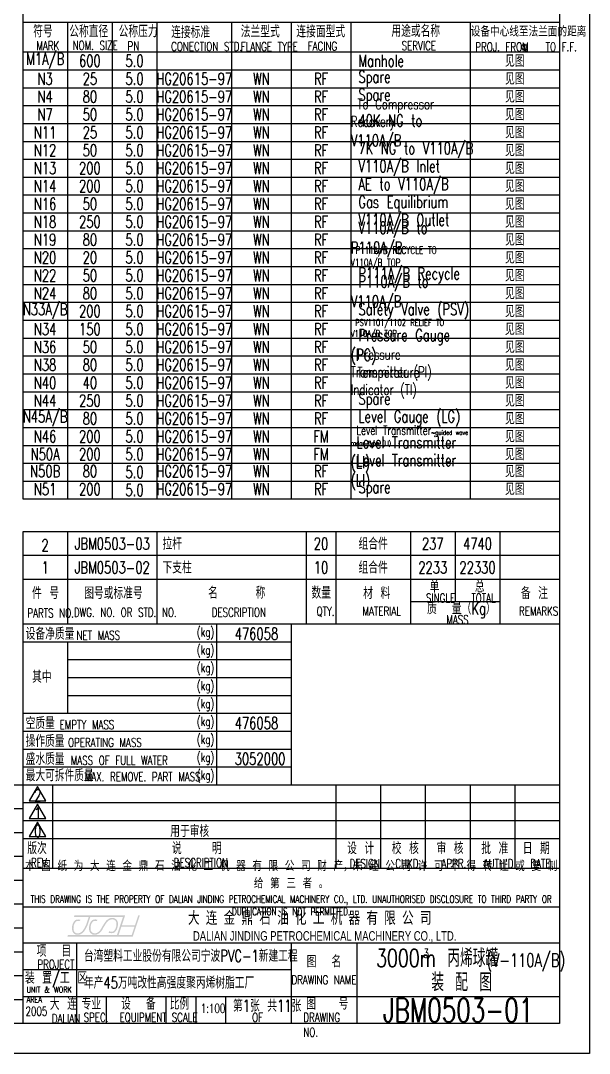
# Model space of a CAD drawing. Extents: x 14295 to 55529, y 90 to 48558.
# Drawn here: x 54326.4 to 54517.1, y 39821.1 to 40167.6 of the extents above; entities that cross this region are included whole.
import ezdxf

# ---------------------------------------------------------------- set-up
doc = ezdxf.new("R2010")
doc.units = 0
doc.header["$MEASUREMENT"] = 0
doc.layers.add('图层1', color=7, linetype='CONTINUOUS')
doc.layers.add('图层2', color=1, linetype='CONTINUOUS')
doc.styles.add('文字', font='txt.shx', dxfattribs={"width": 0.71, "bigfont": 'hzfs.shx'})

msp = doc.modelspace()

# ---------------------------------------------------------------- hatches: boundary and pattern name
at = {"layer": '图层2'}
h = msp.add_hatch(color=256, dxfattribs=at)
edge = h.paths.add_edge_path()
edge.add_line((54344.433, 39867.415), (54344.264, 39866.909))
edge.add_line((54344.264, 39866.909), (54349.214, 39866.909))
edge.add_line((54349.214, 39866.909), (54348.345, 39864.306))
edge.add_spline(control_points=[(54348.352, 39864.317), (54348.35, 39864.313), (54348.348, 39864.309), (54348.345, 39864.306)], knot_values=[15.8274858, 15.8274858, 15.8274858, 15.8274858, 15.843591, 15.843591, 15.843591, 15.843591], degree=3, periodic=0)
edge.add_spline(control_points=[(54348.345, 39864.306), (54348.284, 39864.193), (54348.225, 39864.08), (54348.043, 39863.727), (54347.925, 39863.484), (54347.653, 39862.948), (54347.497, 39862.663), (54347.138, 39862.168), (54346.936, 39861.959), (54346.508, 39861.664), (54346.312, 39861.562), (54345.93, 39861.428), (54345.747, 39861.39), (54345.395, 39861.372), (54345.227, 39861.391), (54344.914, 39861.49), (54344.757, 39861.575), (54344.488, 39861.792), (54344.377, 39861.923), (54344.228, 39862.197), (54344.176, 39862.364), (54344.113, 39862.74), (54344.099, 39862.949), (54344.098, 39863.318), (54344.109, 39863.484), (54344.155, 39863.811), (54344.19, 39863.972), (54344.287, 39864.297), (54344.35, 39864.464), (54344.539, 39864.861), (54344.681, 39865.077), (54344.885, 39865.282), (54344.942, 39865.329), (54345.052, 39865.404), (54345.104, 39865.43), (54345.237, 39865.479), (54345.32, 39865.499), (54345.573, 39865.531), (54345.762, 39865.529), (54346.036, 39865.508), (54346.103, 39865.501), (54346.172, 39865.494)], knot_values=[0.2868317, 0.2868317, 0.2868317, 0.2868317, 0.7541918, 0.7541918, 1.7523916, 1.7523916, 3.0580108, 3.0580108, 4.36363, 4.36363, 5.2882527, 5.2882527, 6.1218475, 6.1218475, 6.9554424, 6.9554424, 7.7890372, 7.7890372, 8.622632, 8.622632, 9.4562268, 9.4562268, 10.2898217, 10.2898217, 11.008516, 11.008516, 11.7116668, 11.7116668, 12.4148177, 12.4148177, 13.479851, 13.479851, 13.8825132, 13.8825132, 14.2851754, 14.2851754, 14.7720774, 14.7720774, 15.5758072, 15.5758072, 15.8274858, 15.8274858, 15.8274858, 15.8274858], degree=3, periodic=0)
edge.add_line((54346.172, 39865.494), (54346.469, 39865.969))
edge.add_spline(control_points=[(54346.469, 39865.969), (54345.889, 39866.034), (54344.694, 39866.168), (54343.685, 39864.479), (54343.531, 39863.047), (54343.772, 39861.662), (54345.208, 39860.528), (54347.461, 39861.336), (54348.236, 39862.996), (54348.676, 39863.859), (54348.795, 39864.077)], knot_values=[0, 0, 0, 0, 2.0265576, 4.1784718, 6.2023666, 7.5200026, 9.1395759, 12.1775872, 14.9072551, 15.843591, 15.843591, 15.843591, 15.843591], degree=3, periodic=0)
edge.add_line((54348.795, 39864.077), (54349.746, 39866.909))
edge.add_line((54349.746, 39866.909), (54360.709, 39866.909))
edge.add_line((54360.709, 39866.909), (54358.676, 39860.817))
edge.add_line((54358.676, 39860.817), (54342.23, 39860.817))
edge.add_line((54342.23, 39860.817), (54342.062, 39860.313))
edge.add_line((54342.062, 39860.313), (54363.99, 39860.313))
edge.add_line((54363.99, 39860.313), (54366.36, 39867.415))
edge.add_line((54366.36, 39867.415), (54365.829, 39867.415))
edge.add_line((54365.829, 39867.415), (54364.728, 39864.115))
edge.add_line((54364.728, 39864.115), (54360.308, 39864.115))
edge.add_line((54360.308, 39864.115), (54361.41, 39867.415))
edge.add_line((54361.41, 39867.415), (54344.433, 39867.415))
h.paths.add_polyline_path([(54360.14, 39863.611), (54364.559, 39863.611), (54363.627, 39860.817), (54359.208, 39860.817)], flags=16)
edge = h.paths.add_edge_path()
edge.add_spline(control_points=[(54354.241, 39863.501), (54354.619, 39864.068), (54354.756, 39864.306), (54355.044, 39864.77), (54355.198, 39864.994), (54355.537, 39865.386), (54355.719, 39865.553), (54356.239, 39865.886), (54356.601, 39866.02), (54357.088, 39866.07), (54357.23, 39866.067), (54357.498, 39866.025), (54357.622, 39865.987), (54357.869, 39865.866), (54357.991, 39865.781), (54358.162, 39865.619), (54358.221, 39865.552), (54358.32, 39865.412), (54358.359, 39865.343), (54358.445, 39865.143), (54358.479, 39864.997), (54358.513, 39864.669), (54358.514, 39864.485), (54358.495, 39864.127), (54358.473, 39863.951), (54358.405, 39863.604), (54358.358, 39863.432), (54358.234, 39863.09), (54358.157, 39862.917), (54357.936, 39862.522), (54357.778, 39862.315), (54357.56, 39862.124), (54357.5, 39862.081), (54357.385, 39862.015), (54357.331, 39861.992), (54357.195, 39861.952), (54357.11, 39861.939), (54356.856, 39861.925), (54356.667, 39861.941), (54356.321, 39861.993), (54356.174, 39862.02), (54356.022, 39862.049)], knot_values=[0, 0, 0, 0, 1.0239128, 1.0239128, 2.1347192, 2.1347192, 3.2455255, 3.2455255, 4.8049539, 4.8049539, 5.4726263, 5.4726263, 6.1402987, 6.1402987, 6.8349805, 6.8349805, 7.2693688, 7.2693688, 7.7037571, 7.7037571, 8.4592164, 8.4592164, 9.2146757, 9.2146757, 9.9558781, 9.9558781, 10.6914409, 10.6914409, 11.4270037, 11.4270037, 12.4945391, 12.4945391, 12.8977176, 12.8977176, 13.3008962, 13.3008962, 13.7891525, 13.7891525, 14.5928823, 14.5928823, 15.1313927, 15.1313927, 15.1313927, 15.1313927], degree=3, periodic=0)
edge.add_line((54356.022, 39862.049), (54355.85, 39861.577))
edge.add_spline(control_points=[(54355.85, 39861.577), (54356.572, 39861.435), (54357.708, 39861.258), (54358.814, 39862.838), (54359.074, 39864.317), (54358.931, 39865.654), (54357.581, 39866.889), (54355.275, 39866.246), (54354.441, 39864.751), (54354.001, 39864.016), (54353.916, 39863.903)], knot_values=[0.1223359, 0.1223359, 0.1223359, 0.1223359, 2.0265576, 4.1784718, 6.2023666, 7.5200026, 9.1395759, 12.1775872, 14.9072551, 15.4055469, 15.4055469, 15.4055469, 15.4055469], degree=3, periodic=0)
edge.add_spline(control_points=[(54353.916, 39863.903), (54353.611, 39863.44), (54353.566, 39863.349), (54353.367, 39862.957), (54353.21, 39862.672), (54352.851, 39862.177), (54352.649, 39861.968), (54352.222, 39861.672), (54352.025, 39861.571), (54351.644, 39861.437), (54351.46, 39861.399), (54351.108, 39861.381), (54350.941, 39861.4), (54350.627, 39861.499), (54350.471, 39861.584), (54350.201, 39861.801), (54350.09, 39861.931), (54349.941, 39862.206), (54349.89, 39862.373), (54349.826, 39862.748), (54349.812, 39862.958), (54349.812, 39863.327), (54349.823, 39863.493), (54349.869, 39863.82), (54349.904, 39863.981), (54350, 39864.306), (54350.063, 39864.472), (54350.252, 39864.869), (54350.395, 39865.085), (54350.599, 39865.291), (54350.655, 39865.338), (54350.766, 39865.412), (54350.817, 39865.439), (54350.95, 39865.488), (54351.033, 39865.508), (54351.286, 39865.54), (54351.475, 39865.537), (54351.749, 39865.516), (54351.817, 39865.51), (54351.885, 39865.503)], knot_values=[0.2868317, 0.2868317, 0.2868317, 0.2868317, 0.6709033, 0.6709033, 1.9765225, 1.9765225, 3.2821417, 3.2821417, 4.2067644, 4.2067644, 5.0403592, 5.0403592, 5.873954, 5.873954, 6.7075489, 6.7075489, 7.5411437, 7.5411437, 8.3747385, 8.3747385, 9.2083334, 9.2083334, 9.9270277, 9.9270277, 10.6301785, 10.6301785, 11.3333294, 11.3333294, 12.3983626, 12.3983626, 12.8010249, 12.8010249, 13.2036871, 13.2036871, 13.6905891, 13.6905891, 14.4943188, 14.4943188, 14.7459975, 14.7459975, 14.7459975, 14.7459975], degree=3, periodic=0)
edge.add_line((54351.885, 39865.503), (54352.182, 39865.978))
edge.add_spline(control_points=[(54352.182, 39865.978), (54351.603, 39866.043), (54350.407, 39866.177), (54349.399, 39864.488), (54349.244, 39863.056), (54349.486, 39861.67), (54350.921, 39860.536), (54353.175, 39861.345), (54353.863, 39862.82), (54354.241, 39863.501), (54354.241, 39863.501)], knot_values=[0, 0, 0, 0, 2.0265576, 4.1784718, 6.2023666, 7.5200026, 9.1395759, 12.1775872, 14.9072551, 15.098292, 15.098292, 15.098292, 15.098292], degree=3, periodic=0)

# ---------------------------------------------------------------- linework, layer by layer
at = {"layer": '图层1'}
for p, q in [((54327.087, 40405.116), (54327.087, 40007.116)), ((54507.087, 40405.116), (54507.087, 39831.116)), ((54327.087, 40167.116), (54507.087, 40167.116)), ((54327.087, 40007.116), (54507.087, 40007.116)), ((54327.087, 39996.116), (54327.087, 39965.116)), ((54507.087, 39965.116), (54327.087, 39965.116)), ((54327.087, 39965.116), (54327.087, 39911.116)), ((54417.087, 39965.116), (54417.087, 39911.116)), ((54507.087, 39911.116), (54327.087, 39911.116)), ((54327.087, 39911.116), (54327.087, 39831.116)), ((54507.087, 39883.116), (54327.087, 39883.116)), ((54507.087, 39870.116), (54327.087, 39870.116)), ((54507.087, 39831.116), (53701.087, 39831.116))]:
    msp.add_line(p, q, dxfattribs=at)
at = {"layer": '图层2'}
for p, q in [((54517.087, 40415.116), (54517.087, 39821.116)), ((54342.087, 40167.116), (54342.087, 40157.116)), ((54357.087, 40167.116), (54357.087, 40157.116)), ((54372.087, 40167.116), (54372.087, 40157.116)), ((54397.087, 40167.116), (54397.087, 40157.116)), ((54417.087, 40167.116), (54417.087, 40157.116)), ((54437.087, 40167.116), (54437.087, 40157.116)), ((54477.087, 40167.116), (54477.087, 40157.116)), ((54495.035, 40159.479), (54496.223, 40159.479)), ((54495.314, 40159.874), (54495.314, 40157.558)), ((54327.087, 40157.116), (54507.087, 40157.116)), ((54342.087, 40157.116), (54342.087, 40007.116)), ((54357.087, 40157.116), (54357.087, 40007.116)), ((54372.087, 40157.116), (54372.087, 40007.116)), ((54397.087, 40157.116), (54397.087, 40007.116)), ((54417.087, 40157.116), (54417.087, 40007.116)), ((54437.087, 40157.116), (54437.087, 40007.116)), ((54477.087, 40157.116), (54477.087, 40007.116)), ((54495.035, 40158.005), (54496.223, 40158.005)), ((54327.087, 40151.116), (54507.087, 40151.116)), ((54327.087, 40145.116), (54507.087, 40145.116)), ((54327.087, 40139.116), (54507.087, 40139.116)), ((54327.087, 40133.116), (54507.087, 40133.116)), ((54327.087, 40127.116), (54507.087, 40127.116)), ((54327.087, 40121.116), (54507.087, 40121.116)), ((54327.087, 40115.116), (54507.087, 40115.116)), ((54327.087, 40109.116), (54507.087, 40109.116)), ((54327.087, 40103.116), (54507.087, 40103.116)), ((54327.087, 40097.116), (54507.087, 40097.116)), ((54327.087, 40091.116), (54507.087, 40091.116)), ((54327.087, 40085.116), (54507.087, 40085.116)), ((54327.087, 40079.116), (54507.087, 40079.116)), ((54327.087, 40073.116), (54507.087, 40073.116)), ((54327.087, 40067.116), (54507.087, 40067.116)), ((54327.087, 40061.116), (54507.087, 40061.116)), ((54327.087, 40055.116), (54507.087, 40055.116)), ((54327.087, 40049.116), (54507.087, 40049.116)), ((54327.087, 40043.116), (54507.087, 40043.116)), ((54327.087, 40037.116), (54507.087, 40037.116)), ((54327.087, 40031.116), (54507.087, 40031.116)), ((54327.087, 40025.116), (54507.087, 40025.116)), ((54327.087, 40019.116), (54507.087, 40019.116)), ((54327.087, 40013.116), (54507.087, 40013.116)), ((54507.087, 39996.116), (54327.087, 39996.116)), ((54342.087, 39996.116), (54342.087, 39965.116)), ((54372.087, 39996.116), (54372.087, 39965.116)), ((54422.087, 39996.116), (54422.087, 39965.116)), ((54432.087, 39996.116), (54432.087, 39965.116)), ((54457.087, 39996.116), (54457.087, 39965.116)), ((54472.087, 39996.116), (54472.087, 39972.616)), ((54487.087, 39996.116), (54487.087, 39965.116)), ((54507.087, 39988.116), (54327.087, 39988.116)), ((54507.087, 39980.116), (54327.087, 39980.116)), ((54487.087, 39972.616), (54457.087, 39972.616)), ((54507.087, 39965.116), (54327.087, 39965.116)), ((54392.087, 39965.116), (54392.087, 39911.116)), ((54417.087, 39959.116), (54327.087, 39959.116)), ((54342.087, 39959.116), (54342.087, 39935.116)), ((54417.087, 39953.116), (54342.087, 39953.116)), ((54417.087, 39947.116), (54342.087, 39947.116)), ((54417.087, 39941.116), (54342.087, 39941.116)), ((54417.087, 39935.116), (54327.087, 39935.116)), ((54417.087, 39929.116), (54327.087, 39929.116)), ((54417.087, 39923.116), (54327.087, 39923.116)), ((54417.087, 39917.116), (54327.087, 39917.116)), ((54327.087, 39911.116), (54147.087, 39911.116)), ((54337.087, 39911.116), (54337.087, 39883.116)), ((54432.087, 39911.116), (54432.087, 39883.116)), ((54447.087, 39911.116), (54447.087, 39883.116)), ((54462.087, 39911.116), (54462.087, 39883.116)), ((54477.087, 39911.116), (54477.087, 39883.116)), ((54492.087, 39911.116), (54492.087, 39883.116)), ((54327.087, 39903.116), (54147.087, 39903.116)), ((54507.087, 39905.116), (54327.087, 39905.116)), ((54507.087, 39899.116), (54327.087, 39899.116)), ((54327.087, 39895.116), (54147.087, 39895.116)), ((54507.087, 39893.116), (54327.087, 39893.116)), ((54327.087, 39887.116), (54147.087, 39887.116)), ((54327.087, 39879.116), (54147.087, 39879.116)), ((54327.087, 39871.116), (54147.087, 39871.116)), ((54327.087, 39863.116), (54147.087, 39863.116)), ((54507.087, 39858.116), (54327.087, 39858.116)), ((54345.087, 39858.116), (54345.087, 39831.116)), ((54417.087, 39858.116), (54417.087, 39831.116)), ((54439.087, 39858.116), (54439.087, 39831.116)), ((54327.087, 39855.116), (54147.087, 39855.116)), ((54417.087, 39849.116), (54327.087, 39849.116)), ((54327.087, 39847.116), (54147.087, 39847.116)), ((54327.087, 39839.116), (54147.087, 39839.116)), ((54507.087, 39840.116), (54327.087, 39840.116)), ((54355.087, 39840.116), (54355.087, 39831.116)), ((54375.087, 39840.116), (54375.087, 39831.116)), ((54385.087, 39840.116), (54385.087, 39831.116)), ((54395.087, 39840.116), (54395.087, 39831.116)), ((54517.087, 39821.116), (53676.087, 39821.116))]:
    msp.add_line(p, q, dxfattribs=at)
for points in [[(54332.024, 39910.67), (54329.253, 39905.87), (54334.796, 39905.87)], [(54332.024, 39904.67), (54329.253, 39899.87), (54334.796, 39899.87)], [(54332.024, 39898.67), (54329.253, 39893.87), (54334.796, 39893.87)]]:
    msp.add_lwpolyline(points, close=True, dxfattribs=at)
msp.add_arc((54494.957, 40158.742), 0.742, 84.00712, 275.99288, dxfattribs=at)
msp.add_spline([(54495.314, 40157.558), (54495.578, 40157.485), (54496.132, 40157.529), (54496.235, 40157.543)], degree=3, dxfattribs=at)

# ---------------------------------------------------------------- texts
at = {"layer": '图层2', "style": '文字'}
for s, height, width, p in [('质  量（Kg）', 4, 0.71, (54462.66, 39968.415)), ('MASS', 3, 0.71, (54469.14, 39965.116)), ('设备净质量  ', 4, 0.71, (54328.067, 39959.906)), ('NET MASS', 3, 0.71, (54345.129, 39959.906)), ('空质量  ', 4, 0.707, (54328.067, 39929.906)), ('EMPTY MASS', 3, 0.71, (54339.449, 39929.906)), ('操作质量  ', 4, 0.707, (54328.067, 39923.906)), ('OPERATING MASS', 3, 0.71, (54342.289, 39923.906)), ('盛水质量  ', 4, 0.707, (54328.067, 39917.906)), ('MASS OF FULL WATER', 3, 0.71, (54343.184, 39917.906)), ('最大可拆件质量  ', 4, 0.707, (54328.067, 39912.406)), ('MAX. REMOVE. PART MASS', 3, 0.71, (54347.882, 39912.406)), ('3000m 丙烯球罐', 6, 0.71, (54445.578, 39850.11)), ('(V-110A/B)', 4.5, 0.71, (54482.532, 39850.11)), ('装 配 图', 6, 0.71, (54464.097, 39841.966))]:
    msp.add_text(s, height=height, dxfattribs=dict(at, width=width)).set_placement(p)
for s, insert, char_height, width, attachment_point in [('符号', (54330.572, 40166.042), 4, 822.2117, 1), ('公称直径', (54342.676, 40166.035), 4, 822.2117, 1), ('公称压力', (54359.237, 40166.035), 4, 820.70201, 1), ('连接标准', (54376.855, 40165.757), 4, 822.2117, 1), ('法兰型式', (54400.192, 40165.98), 4, 822.2117, 1), ('连接面型式', (54418.84, 40165.999), 4, 822.2117, 1), ('用途或名称', (54450.696, 40166.162), 4, 822.2117, 1), ('设备中心线至法兰面的距离', (54477.308, 40165.773), 3.5, 823.16134, 1), ('MARK', (54331.666, 40160.682), 3, 822.2117, 1), ('NOM. SIZE', (54343.811, 40160.799), 3, 822.2117, 1), ('PN', (54362.226, 40160.565), 3, 822.2117, 1), ('CONECTION STD.', (54376.855, 40160.435), 3, 822.2117, 1), ('FLANGE TYPE', (54400.192, 40160.425), 3, 822.2117, 1), ('FACING', (54422.661, 40160.551), 3, 822.2117, 1), ('SERVICE', (54454.16, 40160.722), 3, 822.2117, 1), ('PROJ. FROM   TO F.F.', (54478.867, 40160.304), 3, 822.2117, 1), ('M1A/B', (54334.587, 40154.116), 4, 15, 5), ('600', (54349.587, 40154.116), 4, 15, 5), ('5.0', (54364.587, 40154.116), 4, 15, 5), (' Manhole', (54437.087, 40154.116), 4, 40, 4), ('见图', (54492.087, 40154.116), 4, 30, 5), ('N3', (54334.587, 40148.116), 4, 15, 5), ('25', (54349.587, 40148.116), 4, 15, 5), ('5.0', (54364.587, 40148.116), 4, 15, 5), ('HG20615-97', (54384.587, 40148.116), 4, 25, 5), ('WN', (54407.087, 40148.116), 4, 20, 5), ('RF', (54427.087, 40148.116), 4, 20, 5), (' Spare', (54437.087, 40148.116), 4, 40, 4), ('见图', (54492.087, 40148.116), 4, 30, 5), ('N4', (54334.587, 40142.116), 4, 15, 5), ('80', (54349.587, 40142.116), 4, 15, 5), ('5.0', (54364.587, 40142.116), 4, 15, 5), ('HG20615-97', (54384.587, 40142.116), 4, 25, 5), ('WN', (54407.087, 40142.116), 4, 20, 5), ('RF', (54427.087, 40142.116), 4, 20, 5), (' Spare', (54437.087, 40142.116), 4, 40, 4), ('见图', (54492.087, 40142.116), 4, 30, 5), (' To Compressor Recovery', (54437.087, 40136.116), 3.5, 40, 4), ('N7', (54334.587, 40136.116), 4, 15, 5), ('50', (54349.587, 40136.116), 4, 15, 5), ('5.0', (54364.587, 40136.116), 4, 15, 5), ('HG20615-97', (54384.587, 40136.116), 4, 25, 5), ('WN', (54407.087, 40136.116), 4, 20, 5), ('RF', (54427.087, 40136.116), 4, 20, 5), (' 40K NG to V110A/B', (54437.087, 40130.116), 4, 40, 4), ('见图', (54492.087, 40136.116), 4, 30, 5), ('N11', (54334.587, 40130.116), 4, 15, 5), ('25', (54349.587, 40130.116), 4, 15, 5), ('5.0', (54364.587, 40130.116), 4, 15, 5), ('HG20615-97', (54384.587, 40130.116), 4, 25, 5), ('WN', (54407.087, 40130.116), 4, 20, 5), ('RF', (54427.087, 40130.116), 4, 20, 5), ('见图', (54492.087, 40130.116), 4, 30, 5), ('N12', (54334.587, 40124.116), 4, 15, 5), ('50', (54349.587, 40124.116), 4, 15, 5), ('5.0', (54364.587, 40124.116), 4, 15, 5), ('HG20615-97', (54384.587, 40124.116), 4, 25, 5), ('WN', (54407.087, 40124.116), 4, 20, 5), ('RF', (54427.087, 40124.116), 4, 20, 5), (' 7K NG to V110A/B', (54437.087, 40124.116), 4, 40, 4), ('见图', (54492.087, 40124.116), 4, 30, 5), (' V110A/B Inlet', (54437.087, 40118.116), 4, 40, 4), ('N13', (54334.587, 40118.116), 4, 15, 5), ('200', (54349.587, 40118.116), 4, 15, 5), ('5.0', (54364.587, 40118.116), 4, 15, 5), ('HG20615-97', (54384.587, 40118.116), 4, 25, 5), ('WN', (54407.087, 40118.116), 4, 20, 5), ('RF', (54427.087, 40118.116), 4, 20, 5), ('见图', (54492.087, 40118.116), 4, 30, 5), ('N14', (54334.587, 40112.116), 4, 15, 5), ('200', (54349.587, 40112.116), 4, 15, 5), ('5.0', (54364.587, 40112.116), 4, 15, 5), ('HG20615-97', (54384.587, 40112.116), 4, 25, 5), ('WN', (54407.087, 40112.116), 4, 20, 5), ('RF', (54427.087, 40112.116), 4, 20, 5), (' AE to V110A/B', (54437.087, 40112.116), 4, 40, 4), ('见图', (54492.087, 40112.116), 4, 30, 5), ('N16', (54334.587, 40106.116), 4, 15, 5), ('50', (54349.587, 40106.116), 4, 15, 5), ('5.0', (54364.587, 40106.116), 4, 15, 5), ('HG20615-97', (54384.587, 40106.116), 4, 25, 5), ('WN', (54407.087, 40106.116), 4, 20, 5), ('RF', (54427.087, 40106.116), 4, 20, 5), (' Gas Equilibrium', (54437.087, 40106.116), 4, 40, 4), ('见图', (54492.087, 40106.116), 4, 30, 5), ('N18', (54334.587, 40100.116), 4, 15, 5), ('250', (54349.587, 40100.116), 4, 15, 5), ('5.0', (54364.587, 40100.116), 4, 15, 5), ('HG20615-97', (54384.587, 40100.116), 4, 25, 5), ('WN', (54407.087, 40100.116), 4, 20, 5), ('RF', (54427.087, 40100.116), 4, 20, 5), (' V110A/B to P110A/B', (54437.087, 40094.116), 4, 40, 4), (' V110A/B Outlet', (54437.087, 40100.116), 4, 40, 4), ('见图', (54492.087, 40100.116), 4, 30, 5), ('N19', (54334.587, 40094.116), 4, 15, 5), ('80', (54349.587, 40094.116), 4, 15, 5), ('5.0', (54364.587, 40094.116), 4, 15, 5), ('HG20615-97', (54384.587, 40094.116), 4, 25, 5), ('WN', (54407.087, 40094.116), 4, 20, 5), ('RF', (54427.087, 40094.116), 4, 20, 5), ('见图', (54492.087, 40094.116), 4, 30, 5), ('N20', (54334.587, 40088.116), 4, 15, 5), ('20', (54349.587, 40088.116), 4, 15, 5), ('5.0', (54364.587, 40088.116), 4, 15, 5), ('HG20615-97', (54384.587, 40088.116), 4, 25, 5), ('WN', (54407.087, 40088.116), 4, 20, 5), ('RF', (54427.087, 40088.116), 4, 20, 5), (' P111A/B RECYCLE TO V110A/B TOP', (54437.087, 40088.116), 2.5, 40, 4), ('见图', (54492.087, 40088.116), 4, 30, 5), ('N22', (54334.587, 40082.116), 4, 15, 5), ('50', (54349.587, 40082.116), 4, 15, 5), ('5.0', (54364.587, 40082.116), 4, 15, 5), ('HG20615-97', (54384.587, 40082.116), 4, 25, 5), ('WN', (54407.087, 40082.116), 4, 20, 5), ('RF', (54427.087, 40082.116), 4, 20, 5), (' P111A/B Recycle', (54437.087, 40082.116), 4, 40, 4), ('见图', (54492.087, 40082.116), 4, 30, 5), (' P110A/B to V110A/B', (54437.087, 40076.116), 4, 40, 4), ('N24', (54334.587, 40076.116), 4, 15, 5), ('80', (54349.587, 40076.116), 4, 15, 5), ('5.0', (54364.587, 40076.116), 4, 15, 5), ('HG20615-97', (54384.587, 40076.116), 4, 25, 5), ('WN', (54407.087, 40076.116), 4, 20, 5), ('RF', (54427.087, 40076.116), 4, 20, 5), ('见图', (54492.087, 40076.116), 4, 30, 5), ('N33A/B', (54334.587, 40070.116), 4, 15, 5), (' Safety Valve (PSV)', (54437.087, 40070.116), 4, 40, 4), ('200', (54349.587, 40070.116), 4, 15, 5), ('5.0', (54364.587, 40070.116), 4, 15, 5), ('HG20615-97', (54384.587, 40070.116), 4, 25, 5), ('WN', (54407.087, 40070.116), 4, 20, 5), ('RF', (54427.087, 40070.116), 4, 20, 5), ('见图', (54492.087, 40070.116), 4, 30, 5), ('N34', (54334.587, 40064.116), 4, 15, 5), ('150', (54349.587, 40064.116), 4, 15, 5), ('5.0', (54364.587, 40064.116), 4, 15, 5), ('HG20615-97', (54384.587, 40064.116), 4, 25, 5), ('WN', (54407.087, 40064.116), 4, 20, 5), ('RF', (54427.087, 40064.116), 4, 20, 5), (' PSV1101/1102 RELIEF TO V110A/B TOP', (54437.087, 40064.116), 2.2, 40, 4), ('见图', (54492.087, 40064.116), 4, 30, 5), (' Pressure Gauge (PG)', (54437.087, 40058.116), 4, 40, 4), ('N36', (54334.587, 40058.116), 4, 15, 5), ('50', (54349.587, 40058.116), 4, 15, 5), ('5.0', (54364.587, 40058.116), 4, 15, 5), ('HG20615-97', (54384.587, 40058.116), 4, 25, 5), ('WN', (54407.087, 40058.116), 4, 20, 5), ('RF', (54427.087, 40058.116), 4, 20, 5), ('见图', (54492.087, 40058.116), 4, 30, 5), (' Pressure Transmitter (PI)', (54437.087, 40052.116), 3.5, 40, 4), ('N38', (54334.587, 40052.116), 4, 15, 5), ('80', (54349.587, 40052.116), 4, 15, 5), ('5.0', (54364.587, 40052.116), 4, 15, 5), ('HG20615-97', (54384.587, 40052.116), 4, 25, 5), ('WN', (54407.087, 40052.116), 4, 20, 5), ('RF', (54427.087, 40052.116), 4, 20, 5), ('见图', (54492.087, 40052.116), 4, 30, 5), (' Temperature Indicator (TI)', (54437.087, 40046.116), 3.5, 40, 4), ('见图', (54492.087, 40046.116), 4, 30, 5), ('N40', (54334.587, 40046.116), 4, 15, 5), ('40', (54349.587, 40046.116), 4, 15, 5), ('5.0', (54364.587, 40046.116), 4, 15, 5), ('HG20615-97', (54384.587, 40046.116), 4, 25, 5), ('WN', (54407.087, 40046.116), 4, 20, 5), ('RF', (54427.087, 40046.116), 4, 20, 5), ('N44', (54334.587, 40040.116), 4, 15, 5), ('250', (54349.587, 40040.116), 4, 15, 5), ('5.0', (54364.587, 40040.116), 4, 15, 5), ('HG20615-97', (54384.587, 40040.116), 4, 25, 5), ('WN', (54407.087, 40040.116), 4, 20, 5), ('RF', (54427.087, 40040.116), 4, 20, 5), (' Spare', (54437.087, 40040.116), 4, 40, 4), ('见图', (54492.087, 40040.116), 4, 30, 5), ('N45A/B', (54334.587, 40034.116), 4, 15, 5), ('80', (54349.587, 40034.116), 4, 15, 5), ('5.0', (54364.587, 40034.116), 4, 15, 5), ('HG20615-97', (54384.587, 40034.116), 4, 25, 5), ('WN', (54407.087, 40034.116), 4, 20, 5), ('RF', (54427.087, 40034.116), 4, 20, 5), (' Level Gauge (LG)', (54437.087, 40034.116), 4, 40, 4), ('见图', (54492.087, 40034.116), 4, 30, 5), (' Level Transmitter\\H1.5;~guided wave radar type (LI)', (54437.087, 40028.116), 3, 40, 4), ('N46', (54334.587, 40028.116), 4, 15, 5), ('200', (54349.587, 40028.116), 4, 15, 5), ('5.0', (54364.587, 40028.116), 4, 15, 5), ('HG20615-97', (54384.587, 40028.116), 4, 25, 5), ('WN', (54407.087, 40028.116), 4, 20, 5), ('FM', (54427.087, 40028.116), 4, 20, 5), (' \\H4;Level Transmitter (LI)', (54437.087, 40022.116), 3, 40, 4), ('见图', (54492.087, 40028.116), 4, 30, 5), ('N50A', (54334.587, 40022.116), 4, 15, 5), ('200', (54349.587, 40022.116), 4, 15, 5), ('5.0', (54364.587, 40022.116), 4, 15, 5), ('HG20615-97', (54384.587, 40022.116), 4, 25, 5), ('WN', (54407.087, 40022.116), 4, 20, 5), ('FM', (54427.087, 40022.116), 4, 20, 5), ('见图', (54492.087, 40022.116), 4, 30, 5), (' \\H4;Level Transmitter (LI)', (54437.087, 40016.116), 3, 40, 4), ('N50B', (54334.587, 40016.425), 4, 15, 5), ('80', (54349.587, 40016.425), 4, 15, 5), ('5.0', (54364.587, 40016.116), 4, 15, 5), ('HG20615-97', (54384.587, 40016.425), 4, 25, 5), ('WN', (54407.087, 40016.425), 4, 20, 5), ('RF', (54427.087, 40016.425), 4, 20, 5), ('见图', (54492.087, 40016.425), 4, 30, 5), ('N51', (54334.587, 40010.425), 4, 15, 5), ('200', (54349.587, 40010.425), 4, 15, 5), ('5.0', (54364.587, 40010.116), 4, 15, 5), ('HG20615-97', (54384.587, 40010.425), 4, 25, 5), ('WN', (54407.087, 40010.425), 4, 20, 5), ('RF', (54427.087, 40010.425), 4, 20, 5), (' Spare', (54437.087, 40010.425), 4, 40, 4), ('见图', (54492.087, 40010.425), 4, 30, 5), ('2', (54334.587, 39991.616), 4, 15, 5), ('\\C1;JBM0503-03', (54357.087, 39992.116), 4, 30, 5), ('拉杆', (54373.954, 39992.116), 4, 48.1478, 4), ('20', (54427.087, 39992.116), 4, 10, 5), ('组合件', (54444.587, 39992.116), 4, 25, 5), ('237', (54464.587, 39992.116), 4, 15, 5), ('4740', (54479.587, 39992.116), 4, 15, 5), ('1', (54334.587, 39984.116), 4, 15, 5), ('\\C1;JBM0503-02', (54357.087, 39984.116), 4, 30, 5), ('下支柱', (54373.954, 39984.116), 4, 48.1478, 4), ('10', (54427.087, 39984.116), 4, 10, 5), ('组合件', (54444.587, 39984.116), 4, 25, 5), ('2233', (54464.587, 39984.116), 4, 15, 5), ('22330', (54479.587, 39984.116), 4, 15, 5), ('\\C1;单', (54463.542, 39979.702), 4, 4.31737, 1), ('\\C1;总', (54478.707, 39979.702), 4, 4.57654, 1), ('\\C1;件 号', (54330.173, 39977.544), 4, 822.2117, 1), ('\\C1;图号或标准号', (54347.702, 39977.544), 4, 20.12183, 1), ('\\C1;名     称', (54389.233, 39977.674), 4, 822.2117, 1), ('\\C1;数量', (54423.905, 39977.674), 4, 110.29202, 1), ('\\C1;材 料', (54441.253, 39977.526), 4, 8.86882, 1), ('\\C1;备 注', (54494.134, 39977.526), 4, 9.43622, 1), ('\\C1;SINGLE', (54462.318, 39975.368), 3, 8.43319, 1), ('\\C1;TOTAL', (54477.539, 39975.368), 3, 7.17448, 1), ('\\C1;PARTS NO.', (54328.651, 39970.341), 3, 822.2117, 1), ('\\C1;DWG. NO. OR STD. NO.', (54344.26, 39970.569), 3, 822.2117, 1), ('\\C1;DESCRIPTION', (54390.459, 39970.585), 3, 822.2117, 1), ('\\C1;QTY.', (54425.631, 39970.919), 3, 71.66189, 1), ('\\C1;MATERIAL', (54441.026, 39970.975), 3, 91.29487, 1), ('\\C1;REMARKS', (54493.512, 39970.975), 3, 15.66534, 1), ('(kg)', (54385.47, 39963.97), 3, 11.1888, 1), ('476058', (54398.135, 39963.906), 4, 822.2117, 1), ('(kg)', (54385.47, 39957.97), 3, 11.1888, 1), ('(kg)', (54385.47, 39951.97), 3, 11.1888, 1), ('其中', (54330.219, 39949.436), 4, 822.2117, 1), ('(kg)', (54385.47, 39945.97), 3, 11.1888, 1), ('(kg)', (54385.47, 39939.97), 3, 11.1888, 1), ('(kg)', (54385.47, 39933.97), 3, 11.1888, 1), ('476058', (54398.135, 39933.906), 4, 822.2117, 1), ('(kg)', (54385.47, 39927.97), 3, 11.1888, 1), ('(kg)', (54385.47, 39921.97), 3, 11.1888, 1), ('3052000', (54398.135, 39921.906), 4, 822.2117, 1), ('(kg)', (54385.47, 39915.97), 3, 11.1888, 1), ('2', (54332.108, 39907.641), 4, 7.8808, 5), ('1', (54332.108, 39901.641), 4, 7.8808, 5), ('0', (54332.108, 39895.641), 4, 7.88084, 5), ('用于审核', (54383.072, 39895.681), 4, 20, 5), ('版次', (54328.608, 39891.942), 4, 822.2117, 1), ('说    明', (54377.121, 39891.942), 4, 822.2117, 1), ('设 计', (54435.852, 39891.942), 4, 822.2117, 1), ('校 核', (54450.852, 39891.942), 4, 822.2117, 1), ('审 核', (54465.852, 39891.942), 4, 822.2117, 1), ('批 准', (54480.852, 39891.942), 4, 822.2117, 1), ('日 期', (54494.757, 39891.942), 4, 822.2117, 1), ('REV.', (54329.853, 39886.632), 3, 11.1888, 1), ('DESCRIPTION', (54377.764, 39886.582), 3, 11.1888, 1), ('DESIGN', (54436.684, 39886.309), 3, 11.1888, 1), ('CHKD.', (54452.017, 39886.309), 3, 11.1888, 1), ('APPR.', (54467.517, 39886.309), 3, 11.1888, 1), ("AUTH'D", (54481.685, 39886.309), 3, 11.1888, 1), ('DATE', (54497.326, 39886.309), 3, 11.1888, 1), ('本 图 纸 为 大 连 金 鼎 石 油 化 工 机 器 有 限 公 司 财 产，未 经 公 司 许 可 不 得 转 让 或 复 制 给 第 三 者 。\\P\\H2.5;THIS DRAWING IS THE PROPERTY OF DALIAN JINDING PETROCHEMICAL MACHINERY CO., LTD. UNAUTHORISED DISCLOSURE TO THIRD PARTY OR DUPLICATION IS NOT PERMITTED.', (54417.087, 39876.616), 3.5, 180, 5), ('\\f华文中宋|b0|i0|c134|p2;大  连  金  鼎  石  油  化  工  机  器  有  限  公  司', (54382.49, 39868.631), 4, 111.8294, 1), ('\\fArial|b0|i0|c0|p34;DALIAN JINDING PETROCHEMICAL MACHINERY CO., LTD.', (54384.155, 39862.118), 3.2, 824.32507, 1), ('项  目', (54331.765, 39857.488), 4, 822.2117, 1), (' 台湾塑料工业股份有限公司宁波PVC-1新建工程', (54345.062, 39855.829), 4, 822.2117, 1), ('图  名\\P\\H3;DRAWING NAME', (54428.087, 39849.116), 4, 22, 5), ('3', (54461.451, 39856.15), 3, 2.1418, 1), ('PROJECT', (54332.001, 39852.482), 3, 11.1888, 1), ('装 置/工 区', (54327.811, 39848.488), 4, 823.2848, 1), (' 年产45万吨改性高强度聚丙烯树脂工厂', (54345.062, 39846.829), 4, 822.2117, 1), ('UNIT & WORK AREA', (54328.368, 39843.482), 2, 15.88738, 1), ('大 连', (54336.171, 39839.664), 4, 822.2117, 1), ('专业', (54346.818, 39839.763), 4, 822.2117, 1), ('设  备', (54360.07, 39839.763), 4, 822.2117, 1), ('比例', (54376.355, 39839.763), 4, 822.2117, 1), ('1:100', (54386.794, 39837.705), 3, 11.1888, 1), ('第1张 共11张', (54397.587, 39839.09), 4, 822.2117, 1), ('图   号', (54422.156, 39839.809), 4, 822.2117, 1), ('JBM0503-01', (54473.087, 39835.616), 8, 68, 5), ('2005 ', (54328.015, 39836.736), 3, 11.1888, 1), ('DALIAN', (54336.857, 39834.309), 3, 11.1888, 1), ('SPEC.', (54347.503, 39834.683), 3, 11.1888, 1), ('EQUIPMENT', (54359.556, 39834.683), 3, 11.1888, 1), ('SCALE', (54377.04, 39834.683), 3, 11.1888, 1), ('OF', (54404.01, 39834.683), 3, 11.1888, 1), ('DRAWING NO.', (54421.184, 39834.683), 3, 15.72021, 1)]:
    msp.add_mtext(s, dxfattribs=dict(at, insert=insert, char_height=char_height, width=width, attachment_point=attachment_point))

doc.saveas('drawing.dxf')
